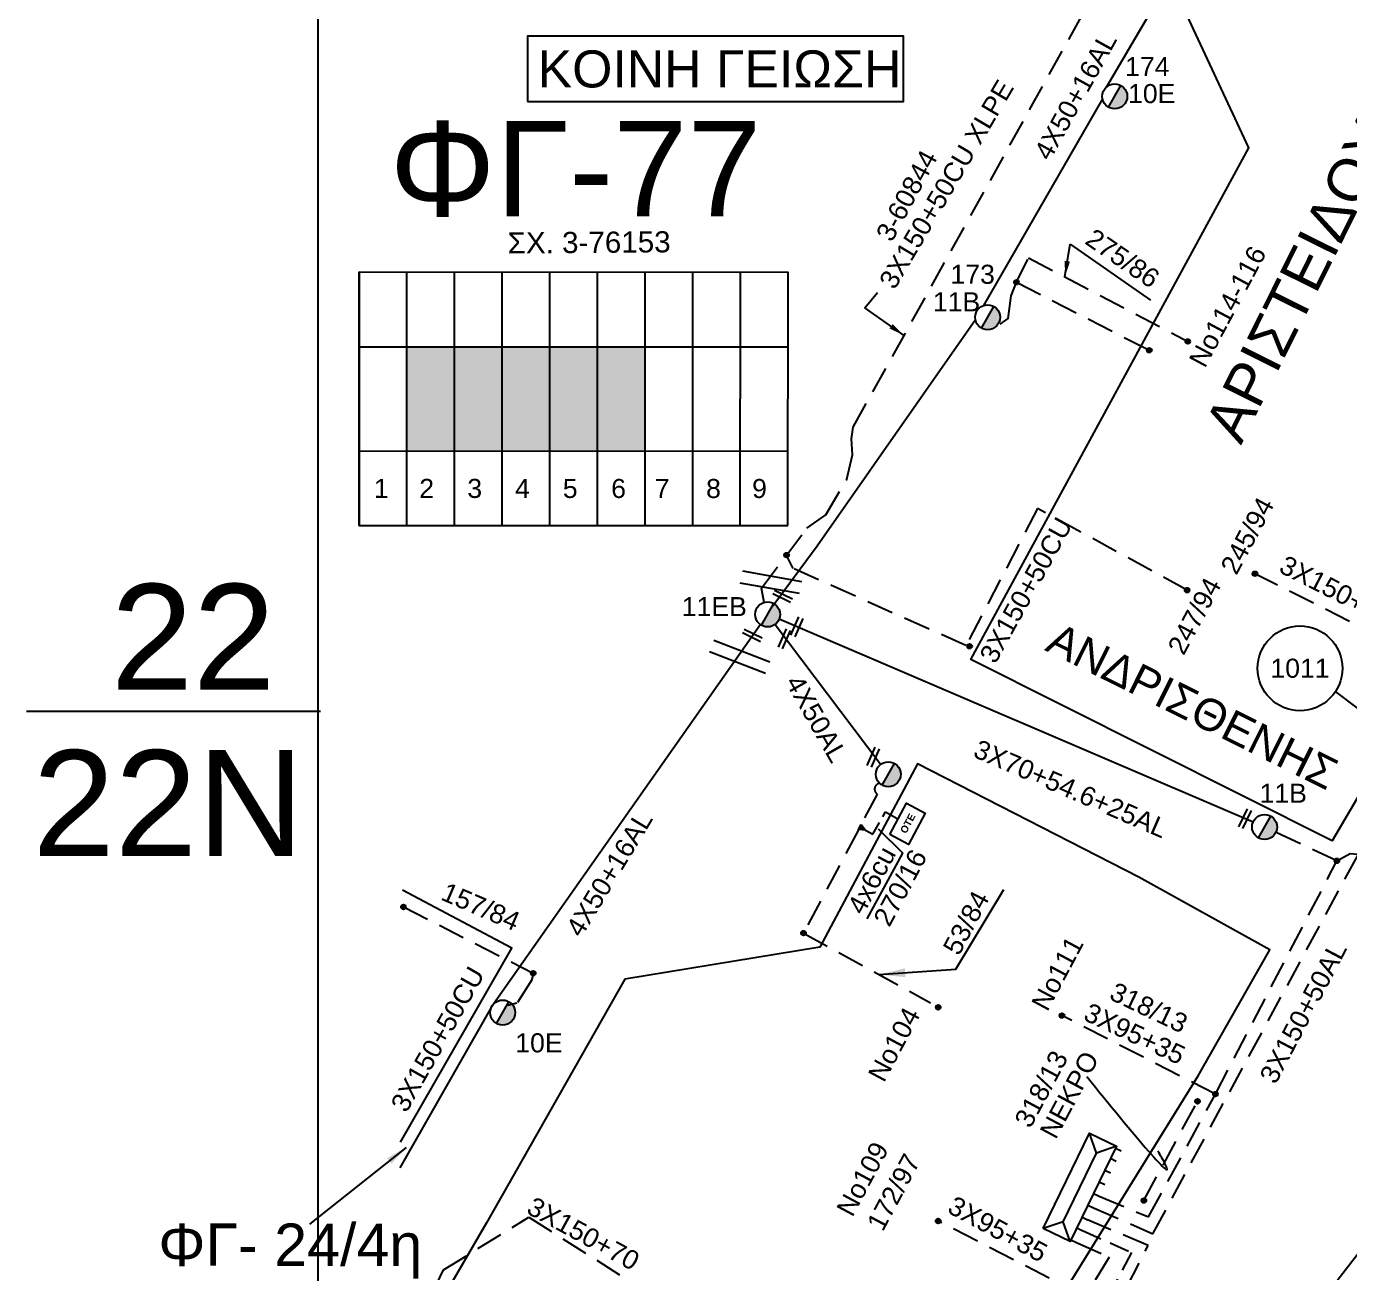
# Model space of a CAD drawing. Header units: millimetres. Extents: x 31 to 3826, y 22 to 1041.
# Drawn here: x 31.9 to 156.9, y 459.6 to 577.4 of the extents above; entities that cross this region are included whole.
import ezdxf
from ezdxf.enums import TextEntityAlignment as Align

# ---------------------------------------------------------------- set-up
doc = ezdxf.new("R2010")
doc.units = ezdxf.units.MM
doc.linetypes.add('DASHED', pattern=[19.05, 12.7, -6.35])
for name, color, linetype in [('Pillar OTE', 7, 'Continuous'), ('Άγνωστα', 7, 'Continuous'), ('Ασφαλειοκιβώτια Χ.Τ 9 αναχωρήσεων', 7, 'Continuous'), ('Γυμνά εναέρια ΧΤ και ΦΟΠ (3Φ)   4x50+16AL', 7, 'Continuous'), ('Επιγραφές - Σχήματα', 7, 'Continuous'), ('Καλώδια ΧΤ   3x150+50AL', 7, 'DASHED'), ('Καλώδια ΧΤ   3x150+50CU', 7, 'DASHED'), ('Καλώδια ΧΤ   3x150+70AL', 7, 'DASHED'), ('Καλώδια ΧΤ   3x150AL+50XLPE', 7, 'DASHED'), ('Καλώδια ΧΤ   3x95+35 CU', 7, 'DASHED'), ('Καλώδια ΧΤ   4x50AL', 7, 'DASHED'), ('Μηχανική τομή', 7, 'Continuous'), ('Στύλος ΦΜ', 7, 'Continuous'), ('Στύλος ΦΜ @ 1', 7, 'Continuous'), ('Συνδέσεις', 7, 'Continuous'), ('Συνεστραμμένα ΧΤ   3x70+54.6+25 AL', 7, 'SYN_LINE'), ('Τομή', 7, 'Continuous'), ('Υποσταθμός πόλεως', 7, 'Continuous'), ('Υπόβαθρο ΔΕΗ', 7, 'Continuous'), ('Υπόγεια καλώδια Παροχών ΧΤ   4x50AL', 7, 'DASHED'), ('Υπόγεια καλώδια Παροχών ΧΤ   4x6', 7, 'DASHED')]:
    doc.layers.add(name, color=color, linetype=linetype)
doc.styles.get("Standard").update_dxf_attribs({"font": 'arial.ttf'})
doc.linetypes.add('SYN_LINE', pattern='A,0.5,-0.0001,["/\\/\\/\\/",Standard,S=0.1,R=0,X=0,Y=-0.05],-0.25', length=0.7501)
doc.dimstyles.new('ISO-25', dxfattribs={"dimtxt": 2.5, "dimasz": 2.5, "dimexe": 1.25, "dimexo": 0.625, "dimtad": 1, "dimtxsty": 'Standard', "dimcen": 2.5, "dimadec": 0, "dimazin": 0, "dimtfac": 1, "dimtmove": 0, "dimatfit": 3, "dimfxl": 1, "dimarcsym": 0})

# ---------------------------------------------------------------- blocks, each defined once
blk = doc.blocks.new('ΥΠΑΡΧΩΝ ΤΣΙΜΕΝΤΕΝΙΟΣ ΣΤΥΛΟΣ')
at = {"layer": 'Στύλος ΦΜ'}
blk.add_hatch(color=7, dxfattribs=at).paths.add_polyline_path([(-1.29, -2.28, 0.574793), (2.62, 0, 0.268822), (1.3, 2.27)])
at = {"layer": 'Στύλος ΦΜ', "color": 7}
blk.add_line((-1.29, -2.28), (1.3, 2.27), dxfattribs=at)
blk.add_circle((0, 0), 2.62, dxfattribs=at)
at = {"layer": 'Στύλος ΦΜ', "flags": 4}
for tag, p in [('ΑΡΙΘΜΟΣ', (-4.68, 8.05)), ('ΤΥΠΟΣ', (-4.91, 3.03))]:
    blk.add_attdef(tag, p, '', height=4, dxfattribs=at)
blk = doc.blocks.new('ΜΗΧΑΝΙΚΗ ΤΟΜΗ')
at = {"layer": 'Μηχανική τομή', "ltscale": 40}
for p, q in [((-1.89, 0.78), (1.89, 0.78)), ((1.89, 0), (-1.89, 0))]:
    blk.add_line(p, q, dxfattribs=at)
blk = doc.blocks.new('ΤΟΜΗ')
at = {"layer": 'Τομή', "ltscale": 40}
for p, q in [((-5.68, 0), (5.68, 0)), ((5.68, -2.33), (-5.68, -2.33))]:
    blk.add_line(p, q, dxfattribs=at)
blk = doc.blocks.new('ΑΣΦΑΛΕΙΟΚΙΒΩΤΙΟ ΥΠΟΣΤΑΘΜΟΥ 9 ΑΝΑΧΩΡΗΣΕΩΝ')
at = {"layer": 'Ασφαλειοκιβώτια Χ.Τ 9 αναχωρήσεων', "ltscale": 40}
for p, q in [((-23.8, 40.36), (24.02, 40.36)), ((-9.72, 40.36), (-9.72, -40.64)), ((9.94, 40.36), (9.94, -40.64)), ((-23.8, 31.36), (24.02, 31.36)), ((-23.8, 22.36), (24.02, 22.36)), ((-23.8, 13.36), (24.02, 13.36)), ((-23.8, 4.36), (24.02, 4.36)), ((-23.8, -4.64), (24.02, -4.64)), ((-23.8, -13.64), (24.02, -13.64)), ((-23.8, -22.64), (24.02, -22.64)), ((-23.8, -31.64), (24.02, -31.64))]:
    blk.add_line(p, q, dxfattribs=at)
at = {"layer": 'Ασφαλειοκιβώτια Χ.Τ 9 αναχωρήσεων'}
blk.add_lwpolyline([(-23.8, -40.64), (24.02, -40.64), (24.02, 40.36), (-23.8, 40.36)], close=True, dxfattribs=at)
for s, p in [('1', (-18.61, 37.57)), ('2', (-18.61, 29)), ('3', (-18.61, 19.93)), ('4', (-18.61, 10.91)), ('5', (-18.61, 1.89)), ('6', (-18.61, -7.24)), ('7', (-18.61, -15.48)), ('8', (-18.61, -25.17)), ('9', (-18.61, -33.86))]:
    blk.add_text(s, height=3.6, rotation=270, dxfattribs=at).set_placement(p)
at = {"layer": 'Ασφαλειοκιβώτια Χ.Τ 9 αναχωρήσεων', "ltscale": 40}
for tag, height, p in [('ΟΝΟΜΑ', 5, (-0.16, 44.31)), ('ΚΕΙΜΕΝΟ 1', 2, (17.06, 35.59)), ('ΚΕΙΜΕΝΟ 2', 2, (17.06, 26.88)), ('ΚΕΙΜΕΝΟ 3', 2, (17.06, 17.69)), ('ΚΕΙΜΕΝΟ 4', 2, (17.06, 8.71)), ('ΚΕΙΜΕΝΟ 5', 2, (17.06, -0.13)), ('ΚΕΙΜΕΝΟ 6', 2, (17.06, -9.05)), ('ΚΕΙΜΕΝΟ 7', 2, (17.06, -18.13)), ('ΚΕΙΜΕΝΟ 8', 2, (17.06, -26.85)), ('ΚΕΙΜΕΝΟ 9', 2, (17.06, -35.99)), ('ΣΧ', 2, (-0.1, -42.64))]:
    blk.add_attdef(tag, text='', height=height, dxfattribs=at).set_placement(p, align=Align.MIDDLE_CENTER)
blk = doc.blocks.new('_ΣΥΝΔΕΣΗ')
at = {"layer": 'Συνδέσεις', "linetype": 'SYN_LINE', "ltscale": 40}
blk.add_hatch(color=256, dxfattribs=at).paths.add_polyline_path([(0.5, -0.01, 1), (-0.5, -0.01, 1)])
at = {"layer": 'Συνδέσεις'}
blk.add_circle((0, -0.01), 0.5, dxfattribs=at)
blk = doc.blocks.new('ΥΠΟΣΤΑΘΜΟΣ ΠΟΛΕΩΣ 9 ΑΝΑΧΩΡΗΣΕΩΝ')
at = {"layer": 'Υποσταθμός πόλεως', "ltscale": 40}
for p, q in [((-9.63, -2.82), (-9.63, -4)), ((-7.12, -2.82), (-7.12, -4)), ((-4.84, -2.82), (-4.84, -4)), ((-2.36, -2.82), (-2.36, -4)), ((0.09, -2.82), (0.09, -4)), ((2.55, -2.82), (2.55, -4)), ((5.02, -2.82), (5.02, -4)), ((7.48, -2.82), (7.48, -4)), ((9.61, -2.82), (9.61, -4))]:
    blk.add_line(p, q, dxfattribs=at)
blk.add_lwpolyline([(-10.02, 2.82), (10.02, 2.82), (10.02, -2.82), (-10.02, -2.82)], close=True, dxfattribs=at)
for points in [[(-7.21, 0), (-10.02, 2.82)], [(7.21, 0), (10.02, 2.82)], [(-10.02, -2.82), (-7.21, 0)], [(-7.21, 0), (7.21, 0)], [(10.02, -2.82), (7.21, 0)]]:
    blk.add_lwpolyline(points, dxfattribs=at)
at = {"layer": 'Υποσταθμός πόλεως', "linetype": 'SYN_LINE', "ltscale": 40, "flags": 1}
for tag, p in [('ΜΕΤΑΣΧΗΜΑΤΙΣΜΟΣ', (10.79, 1.71)), ('ΙΣΧΥΣ', (10.77, -1.08)), ('ΑΡΙΘΜΟΣ', (10.89, -3.8))]:
    blk.add_attdef(tag, p, '', height=1.8, dxfattribs=at)
blk = doc.blocks.new('PILLAR ΟΤΕ')
at = {"layer": 'Pillar OTE', "ltscale": 40}
blk.add_lwpolyline([(-3.31, 2.02), (3.39, 2.02), (3.39, -1.99), (-3.31, -1.99)], close=True, dxfattribs=at)
at = {"layer": 'Pillar OTE', "insert": (-1.81, 0.71), "char_height": 1.3575, "width": 109.961, "attachment_point": 1}
blk.add_mtext('{\\fArial|b1|i0|c161|p34;OTE}', dxfattribs=at)

msp = doc.modelspace()

# ---------------------------------------------------------------- hatches: boundary and pattern name
at = {"layer": 'Pillar OTE', "ltscale": 40}
h = msp.add_hatch(color=256, dxfattribs=at)
h.dxf.hatch_style = 1
h.paths.add_polyline_path([(110.48, 501.48), (111.14, 501.43), (110.75, 501.97)])
at = {"layer": 'Ασφαλειοκιβώτια Χ.Τ 9 αναχωρήσεων'}
for color, points in [(30, [(72.33, 547.09), (67.83, 547.09), (67.83, 537.26), (72.33, 537.26)]), (27, [(76.83, 547.08), (72.33, 547.09), (72.33, 537.26), (76.83, 537.26)]), (85, [(81.33, 547.08), (76.83, 547.08), (76.83, 537.26), (81.33, 537.25)]), (151, [(85.83, 547.08), (81.33, 547.08), (81.33, 537.25), (85.83, 537.25)]), (6, [(90.33, 547.08), (85.83, 547.08), (85.83, 537.25), (90.33, 537.25)])]:
    msp.add_hatch(color=color, dxfattribs=at).paths.add_polyline_path(points)

# ---------------------------------------------------------------- linework, layer by layer
msp.add_lwpolyline([(31.91, 512.66), (59.67, 512.66)])
at = {"layer": 'Pillar OTE', "ltscale": 40}
msp.add_lwpolyline([(110.75, 501.97), (111.14, 501.43), (110.48, 501.48), (110.75, 501.97)], dxfattribs=at)
at = {"layer": 'Άγνωστα', "color": 27, "linetype": 'DASHED', "ltscale": 0.2}
msp.add_lwpolyline([(101.58, 522.94), (101.32, 524.27), (105.62, 529.96), (107.39, 531.22), (109.39, 534.59), (109.91, 536.88), (109.83, 538.38), (109.98, 539.5), (146.39, 604.98, -0.636789), (141.89, 611.05)], format="xyb", dxfattribs=at)
at = {"layer": 'Άγνωστα', "color": 5, "linetype": 'DASHED', "ltscale": 0.2}
for points in [[(125.36, 553.08), (126.55, 555.49), (141.71, 547.53)], [(125.4, 553.19), (137.95, 546.76)]]:
    msp.add_lwpolyline(points, dxfattribs=at)
at = {"layer": 'Άγνωστα', "color": 5}
msp.add_lwpolyline([(123.87, 549.24), (124.62, 549.76), (124.91, 551.91), (125.4, 553.19)], dxfattribs=at)
at = {"layer": 'Άγνωστα', "color": 6, "linetype": 'DASHED', "ltscale": 0.2}
msp.add_lwpolyline([(112.48, 505.85, 0.680194), (112.26, 504.82), (105.29, 491.7), (117.29, 485.11)], format="xyb", dxfattribs=at)
at = {"layer": 'Άγνωστα', "color": 62, "linetype": 'DASHED', "ltscale": 0.2}
msp.add_lwpolyline([(70.25, 457.7), (71.3, 459.88), (79.35, 464.87), (92.09, 456.77)], dxfattribs=at)
at = {"layer": 'Άγνωστα', "color": 85, "linetype": 'DASHED', "ltscale": 0.15}
msp.add_lwpolyline([(131.63, 463.59), (136.27, 461.53), (132.56, 454.44), (127.66, 449.92), (127.66, 449.92), (126.71, 450.52), (126.71, 450.52), (113.36, 429.52), (110.85, 425.14)], dxfattribs=at)
at = {"layer": 'Γυμνά εναέρια ΧΤ και ΦΟΠ (3Φ)   4x50+16AL', "color": 5}
for points in [[(153.24, 604.57), (133.86, 571.57)], [(133.54, 570.51), (122.29, 550.99)], [(121.53, 549.65), (106.58, 528.25), (102.39, 522.58)]]:
    msp.add_lwpolyline(points, dxfattribs=at)
at = {"layer": 'Γυμνά εναέρια ΧΤ και ΦΟΠ (3Φ)   4x50+16AL', "color": 62, "ltscale": 20}
msp.add_lwpolyline([(101.23, 520.84), (75.81, 484.66), (67.16, 469.53)], dxfattribs=at)
at = {"layer": 'Επιγραφές - Σχήματα'}
msp.add_lwpolyline([(59.44, 35.9), (2090.36, 35.9), (2090.36, 1038.33), (59.44, 1038.33)], close=True, dxfattribs=at)
at = {"layer": 'Επιγραφές - Σχήματα', "color": 190}
msp.add_lwpolyline([(79.22, 570.26), (114.73, 570.26), (114.73, 576.43), (79.22, 576.43)], close=True, dxfattribs=at)
at = {"layer": 'Επιγραφές - Σχήματα', "color": 7}
msp.add_circle((152.18, 516.71), 4, dxfattribs=at)
at = {"layer": 'Επιγραφές - Σχήματα', "color": 0, "linetype": 'SYN_LINE', "lineweight": -3, "ltscale": 20}
msp.add_spline([(132.04, 478.14), (139.38, 470.02), (138.76, 471.11)], degree=3, dxfattribs=at)
at = {"layer": 'Καλώδια ΧΤ   3x150+50AL', "color": 6, "ltscale": 0.2}
for points in [[(164.43, 511.61), (167.04, 515.98), (147.93, 525.65)], [(155.67, 498.52), (156.92, 499.23), (158.94, 499.04), (163.81, 505.82)], [(133.2, 466.84), (137.88, 464.88), (144.19, 476.49), (155.67, 498.52), (155.67, 498.52), (149.9, 501.22)]]:
    msp.add_lwpolyline(points, dxfattribs=at)
at = {"layer": 'Καλώδια ΧΤ   3x150+50AL', "color": 151, "ltscale": 0.2}
msp.add_lwpolyline([(132.67, 465.74), (138.29, 463.3), (138.29, 463.3), (138.29, 463.3), (158.8, 501.19), (158.8, 501.19), (158.61, 501.3)], dxfattribs=at)
at = {"layer": 'Καλώδια ΧΤ   3x150+50CU', "color": 27, "ltscale": 0.2}
msp.add_lwpolyline([(141.52, 524.09), (127.4, 531.81), (120.63, 518.86), (104.32, 526.15), (103.69, 527.4)], dxfattribs=at)
at = {"layer": 'Καλώδια ΧΤ   3x150+50CU', "color": 62, "ltscale": 0.2}
msp.add_lwpolyline([(67.51, 494.17), (79.77, 487.91), (79.63, 487.29), (78.22, 485.07), (77.38, 484.85)], dxfattribs=at)
at = {"layer": 'Καλώδια ΧΤ   3x150+70AL', "color": 27, "ltscale": 0.2}
msp.add_lwpolyline([(112.87, 423.98), (115.73, 425.8), (128.97, 447.66), (134.1, 454.85), (137.83, 462.18), (132.12, 464.62)], dxfattribs=at)
at = {"layer": 'Καλώδια ΧΤ   3x150AL+50XLPE', "color": 7, "ltscale": 0.2}
msp.add_lwpolyline([(137.43, 466.43), (137.43, 466.43), (142.5, 475.8)], dxfattribs=at)
at = {"layer": 'Καλώδια ΧΤ   3x95+35 CU', "color": 6, "ltscale": 0.2}
msp.add_lwpolyline([(144.19, 476.49), (129.69, 483.91)], dxfattribs=at)
at = {"layer": 'Καλώδια ΧΤ   3x95+35 CU', "color": 30, "ltscale": 0.2}
msp.add_lwpolyline([(131.08, 462.47), (131.08, 462.47), (131.08, 462.47), (134.17, 461.08), (131.89, 457.35), (118.01, 464.5)], dxfattribs=at)
at = {"layer": 'Καλώδια ΧΤ   4x50AL', "color": 6, "linetype": 'Continuous', "ltscale": 0.2}
msp.add_lwpolyline([(102.61, 520.86), (112.59, 507.64)], dxfattribs=at)
at = {"layer": 'Συνεστραμμένα ΧΤ   3x70+54.6+25 AL', "color": 6, "ltscale": 20}
msp.add_line((147.75, 502.18), (102.99, 521.34), dxfattribs=at)
at = {"layer": 'Υπόβαθρο ΔΕΗ'}
for points in [[(541.92, 1038.33), (369.98, 766.72), (340.08, 717.48), (313.37, 675.76), (275.77, 620.3), (233.93, 561.29), (208.74, 528.25), (191.35, 505.38), (176.41, 485.65), (155.47, 458.56), (134.01, 430.89), (115.71, 407.62), (95.22, 381.05), (69.05, 348.36)], [(154.87, 603.68), (201.35, 578.99), (155.23, 500.41), (121.08, 517.54), (147.35, 565.88), (141.04, 579.41), (154.87, 603.68)], [(66.87, 431.68), (85.86, 421.41), (92.58, 417.89), (103.41, 412.52), (108.54, 421.28), (124.03, 447.77), (130.16, 458.17), (142.56, 478.22), (149.33, 490.13), (136.97, 496.97), (116.05, 507.7), (106.85, 490.38), (88.41, 487.33), (75.36, 464.33), (67.02, 449.95)], [(111.31, 493.04), (114.68, 499.26)], [(67.22, 471.94), (77.75, 490.28), (67.41, 495.76)]]:
    msp.add_lwpolyline(points, dxfattribs=at)
at = {"layer": 'Υπόγεια καλώδια Παροχών ΧΤ   4x6', "color": 6, "linetype": 'DASHED', "lineweight": -3, "ltscale": 0.1}
msp.add_lwpolyline([(111.14, 501.43), (111.14, 501.43), (111.83, 501.03), (113.04, 503.16), (114.27, 502.46)], dxfattribs=at)

# ---------------------------------------------------------------- block references
at = {"layer": 'Pillar OTE', "xscale": 0.5, "yscale": 0.5, "zscale": 0.5, "rotation": 62.0072700652291}
msp.add_blockref('PILLAR ΟΤΕ', (115.12, 501.99), dxfattribs=at)
at = {"layer": 'Ασφαλειοκιβώτια Χ.Τ 9 αναχωρήσεων', "xscale": 0.5000000000000574, "yscale": 0.5000000000000574, "zscale": 0.5000000000000574, "rotation": 89.9785831412749}
msp.add_blockref('ΑΣΦΑΛΕΙΟΚΙΒΩΤΙΟ ΥΠΟΣΤΑΘΜΟΥ 9 ΑΝΑΧΩΡΗΣΕΩΝ', (83.51, 542.11), dxfattribs=at)
at = {"layer": 'Μηχανική τομή'}
for p, xscale, yscale, zscale, rotation in [((103.23, 523.33), 0.5000000000000103, 0.5000000000000103, 0.5000000000000103, 334.0302604683709), ((104.84, 520.54), 0.4999999999999789, 0.4999999999999789, 0.4999999999999789, 66.35273150517833), ((100.38, 519.64), 0.5000000000000102, 0.5000000000000102, 0.5000000000000102, 334.0302604683709), ((103.66, 519.41), 0.4999999999999789, 0.4999999999999789, 0.4999999999999789, 66.35273150517833), ((112.05, 508.23), 0.4999999999999789, 0.4999999999999789, 0.4999999999999789, 66.35273150517833), ((147.17, 502.43), 0.5000000000000161, 0.5000000000000161, 0.5000000000000161, 64.63466936825998)]:
    msp.add_blockref('ΜΗΧΑΝΙΚΗ ΤΟΜΗ', p, dxfattribs=dict(at, xscale=xscale, yscale=yscale, zscale=zscale, rotation=rotation))
at = {"layer": 'Στύλος ΦΜ @ 1', "ltscale": 40}
ref = msp.add_blockref('ΥΠΑΡΧΩΝ ΤΣΙΜΕΝΤΕΝΙΟΣ ΣΤΥΛΟΣ', (134.69, 570.74), dxfattribs=dict(at, xscale=0.4499999999998181, yscale=0.4499999999998181, zscale=0.4499999999998181))
ref.add_attrib('ΤΥΠΟΣ', '174', (135.66, 572.66), dxfattribs={"layer": 'Στύλος ΦΜ', "height": 1.8, "flags": 4})
ref.add_attrib('ΑΡΙΘΜΟΣ', '10E', (135.94, 570.11), dxfattribs={"layer": 'Στύλος ΦΜ', "height": 1.8, "flags": 4})
ref = msp.add_blockref('ΥΠΑΡΧΩΝ ΤΣΙΜΕΝΤΕΝΙΟΣ ΣΤΥΛΟΣ', (122.68, 549.88), dxfattribs=dict(at, xscale=0.4499999999998181, yscale=0.4499999999998181, zscale=0.4499999999998181))
ref.add_attrib('ΤΥΠΟΣ', '173', (119.17, 553.04), dxfattribs={"layer": 'Στύλος ΦΜ', "height": 1.8, "flags": 4})
ref.add_attrib('ΑΡΙΘΜΟΣ', '11B', (117.51, 550.44), dxfattribs={"layer": 'Στύλος ΦΜ', "height": 1.8, "flags": 4})
ref = msp.add_blockref('ΥΠΑΡΧΩΝ ΤΣΙΜΕΝΤΕΝΙΟΣ ΣΤΥΛΟΣ', (101.9, 521.8), dxfattribs=dict(at, xscale=0.4499999999998181, yscale=0.4499999999998181, zscale=0.4499999999998181))
ref.add_attrib('ΤΥΠΟΣ', '11EB', (93.79, 521.64), dxfattribs={"layer": 'Στύλος ΦΜ', "height": 1.8, "flags": 4})
at = {"layer": 'Στύλος ΦΜ @ 1', "ltscale": 40, "xscale": 0.4499999999998181, "yscale": 0.4499999999998181, "zscale": 0.4499999999998181}
msp.add_blockref('ΥΠΑΡΧΩΝ ΤΣΙΜΕΝΤΕΝΙΟΣ ΣΤΥΛΟΣ', (113.3, 506.7), dxfattribs=at)
at = {"layer": 'Στύλος ΦΜ @ 1', "ltscale": 40}
ref = msp.add_blockref('ΥΠΑΡΧΩΝ ΤΣΙΜΕΝΤΕΝΙΟΣ ΣΤΥΛΟΣ', (148.83, 501.72), dxfattribs=dict(at, xscale=0.4499999999998181, yscale=0.4499999999998181, zscale=0.4499999999998181))
ref.add_attrib('ΤΥΠΟΣ', '11B', (148.36, 504.01), dxfattribs={"layer": 'Στύλος ΦΜ', "height": 1.8, "flags": 4})
ref = msp.add_blockref('ΥΠΑΡΧΩΝ ΤΣΙΜΕΝΤΕΝΙΟΣ ΣΤΥΛΟΣ', (76.88, 484.19), dxfattribs=dict(at, xscale=0.4499999999998181, yscale=0.4499999999998181, zscale=0.4499999999998181))
ref.add_attrib('ΤΥΠΟΣ', '10E', (78.07, 480.43), dxfattribs={"layer": 'Στύλος ΦΜ', "height": 1.8, "flags": 4})
at = {"layer": 'Συνδέσεις', "xscale": 0.4499999999998181, "yscale": 0.4499999999998181, "zscale": 0.4499999999998181}
for p in [(125.4, 553.19), (141.58, 547.6), (137.95, 546.77), (103.69, 527.41), (147.93, 525.65), (141.52, 524.1), (120.98, 518.8), (155.67, 498.53), (67.51, 494.17), (105.29, 491.7), (79.77, 487.91), (118.02, 484.69), (129.7, 483.91), (144.19, 476.49), (142.5, 475.81), (137.44, 466.43), (118.01, 464.5)]:
    msp.add_blockref('_ΣΥΝΔΕΣΗ', p, dxfattribs=at)
at = {"layer": 'Τομή'}
for p, xscale, yscale, zscale, rotation in [((102.32, 525.42), 0.500000000000007, 0.500000000000007, 0.500000000000007, 350.0516960174482), ((99.47, 518.34), 0.500000000000001, 0.500000000000001, 0.500000000000001, 338.8241823524952)]:
    msp.add_blockref('ΤΟΜΗ', p, dxfattribs=dict(at, xscale=xscale, yscale=yscale, zscale=zscale, rotation=rotation))
at = {"layer": 'Υποσταθμός πόλεως', "xscale": 0.5000000000000079, "yscale": 0.5000000000000079, "zscale": 0.5000000000000079, "rotation": 64.10744952419233}
msp.add_blockref('ΥΠΟΣΤΑΘΜΟΣ ΠΟΛΕΩΣ 9 ΑΝΑΧΩΡΗΣΕΩΝ', (131.38, 467.67), dxfattribs=at)

# ---------------------------------------------------------------- texts
at = {"layer": 'Άγνωστα', "color": 7, "insert": (112.34, 553.31), "char_height": 1.8, "width": 168.3718, "attachment_point": 1, "rotation": 59.4277}
msp.add_mtext('3X150+50CU XLPE', dxfattribs=at)
at = {"layer": 'Γυμνά εναέρια ΧΤ και ΦΟΠ (3Φ)   4x50+16AL', "color": 7, "char_height": 1.8, "width": 168.3718, "attachment_point": 1}
for insert, rotation in [((126.98, 565.44), 61.0128), ((82.76, 492.12), 58.8809)]:
    msp.add_mtext('4X50+16AL', dxfattribs=dict(at, insert=insert, rotation=rotation))
at = {"layer": 'Επιγραφές - Σχήματα', "color": 190, "insert": (80.18, 575.09), "char_height": 3.5, "width": 35.1311, "attachment_point": 1}
msp.add_mtext('KOINH ΓΕΙΩΣΗ', dxfattribs=at)
at = {"layer": 'Επιγραφές - Σχήματα', "attachment_point": 1}
for s, insert, char_height, width, rotation in [('ΑΡΙΣΤΕΙΔΟΥ', (143.02, 539.52), 4, 157.7424, 63.5637), ('3-60844', (112.05, 557.74), 1.8, 17.1183, 61.6455), ('ΣΧ. 3-76153', (77.34, 557.9), 2, 17.1183, 0.412), ('275/86', (132.78, 558.38), 1.8, 17.1183, 325.467), ('No114-116', (141.61, 545.84), 1.8, 17.1183, 61.8705), ('245/94', (144.59, 526.28), 1.8, 17.1183, 61.8705), ('247/94', (139.6, 518.69), 1.8, 17.1183, 61.8705), ('\\pt9;ΑΝΔΡΙΣΘΕΝΗΣ', (129.33, 521.14), 3, 157.7424, 333.5637), ('157/84', (71.64, 496.55), 1.8, 4.9696, 336.7162), ('53/84', (118.38, 490.31), 1.8, 4.9696, 62.1384), ('Νο111', (126.73, 485.05), 1.8, 7.5977, 61.8705), ('318/13', (134.83, 487.13), 1.8, 7.5977, 334.4743), ('Νο104', (111.3, 478.34), 1.8, 17.1183, 61.8705), ('318/13', (125.13, 474.01), 1.8, 7.5977, 61.8705), ('ΝΕΚΡΟ', (127.52, 472.97), 1.8, 7.5977, 61.8705), ('Νο109', (108.32, 465.63), 1.8, 17.1183, 61.8705), ('172/97', (111.19, 464.26), 1.8, 17.1183, 61.8705)]:
    msp.add_mtext(s, dxfattribs=dict(at, insert=insert, char_height=char_height, width=width, rotation=rotation))
for s, insert, char_height, width in [('ΦΓ-77', (66.19, 568.41), 9, 103.4348), ('22', (39.87, 524.68), 10, 103.4348), ('22Ν', (32.49, 508.98), 10, 103.4348), ('ΦΓ- 24/4η', (44.36, 464.26), 4, 157.7424)]:
    msp.add_mtext(s, dxfattribs=dict(at, insert=insert, char_height=char_height, width=width))
at = {"layer": 'Επιγραφές - Σχήματα', "color": 7, "insert": (152.18, 516.71), "char_height": 1.8, "width": 168.3718, "attachment_point": 5}
msp.add_mtext('1011', dxfattribs=at)
at = {"layer": 'Καλώδια ΧΤ   3x150+50AL', "color": 7, "char_height": 1.8, "attachment_point": 1}
for insert, width, rotation in [((150.89, 527.46), 168.3718, 333.0799), ((148.28, 478.16), 22.0051, 62.2451)]:
    msp.add_mtext('3X150+50AL', dxfattribs=dict(at, insert=insert, width=width, rotation=rotation))
at = {"layer": 'Καλώδια ΧΤ   3x150+50CU', "color": 7, "char_height": 1.8, "width": 168.3718, "attachment_point": 1}
for insert, rotation in [((121.83, 517.91), 60.9944), ((66.22, 475.52), 60.5285)]:
    msp.add_mtext('3X150+50CU', dxfattribs=dict(at, insert=insert, rotation=rotation))
at = {"layer": 'Καλώδια ΧΤ   3x150+70AL', "color": 7, "insert": (79.88, 466.87), "char_height": 1.8, "width": 168.3718, "attachment_point": 1, "rotation": 331.3149}
msp.add_mtext('3X150+70', dxfattribs=at)
at = {"layer": 'Καλώδια ΧΤ   3x95+35 CU', "color": 7, "char_height": 1.8, "width": 168.3718, "attachment_point": 1}
for insert, rotation in [((132.38, 485.18), 334.6373), ((119.62, 466.95), 331.4976)]:
    msp.add_mtext('3X95+35', dxfattribs=dict(at, insert=insert, rotation=rotation))
at = {"layer": 'Καλώδια ΧΤ   4x50AL', "color": 7, "insert": (105.1, 516.29), "char_height": 1.8, "width": 168.3718, "attachment_point": 1, "rotation": 299.5991}
msp.add_mtext('4X50AL', dxfattribs=at)
at = {"layer": 'Συνεστραμμένα ΧΤ   3x70+54.6+25 AL', "color": 7}
msp.add_text('3X70+54.6+25AL', height=1.8, rotation=336.5893, dxfattribs=at).set_placement((121.2, 508.4))
at = {"layer": 'Υπόγεια καλώδια Παροχών ΧΤ   4x50AL', "color": 7, "ltscale": 0.2, "char_height": 1.8, "attachment_point": 1, "rotation": 61.8156}
for s, insert in [('4x6cu', (109.34, 494.17)), ('270/16', (111.81, 493.03))]:
    msp.add_mtext_dynamic_manual_height_columns(s, width=1.8, gutter_width=12.5, heights=[0.118], dxfattribs=dict(at, insert=insert))

# ---------------------------------------------------------------- leaders
at = {"layer": 'Επιγραφές - Σχήματα'}
for points, override in [([(129.98, 553.69), (130.46, 556.78), (138.06, 551.49)], {"dimasz": 1.5, "dimgap": 0.625, "dimtad": 0}), ([(114.79, 548.16), (111.07, 550.76), (112.27, 552.22)], {"dimasz": 1.5, "dimgap": 0.625, "dimtad": 0}), ([(162.61, 509.19), (155.53, 514.52)], {"dimasz": 2, "dimgap": 0.625, "dimtad": 0}), ([(112.4, 487.78), (119.69, 488.28), (124.22, 495.8)], {"dimgap": 0.625, "dimtad": 0})]:
    msp.add_leader(points, dimstyle='ISO-25', override=override, dxfattribs=at)
at = {"layer": 'Επιγραφές - Σχήματα', "ltscale": 40}
for points, override in [([(112.35, 501.54), (114.68, 499.26)], {"dimasz": 0.5, "dimtad": 0}), ([(67.76, 471.43), (58.63, 464.19)], {"dimasz": 2, "dimtad": 0})]:
    msp.add_leader(points, dimstyle='ISO-25', override=override, dxfattribs=at)

doc.saveas('drawing.dxf')
